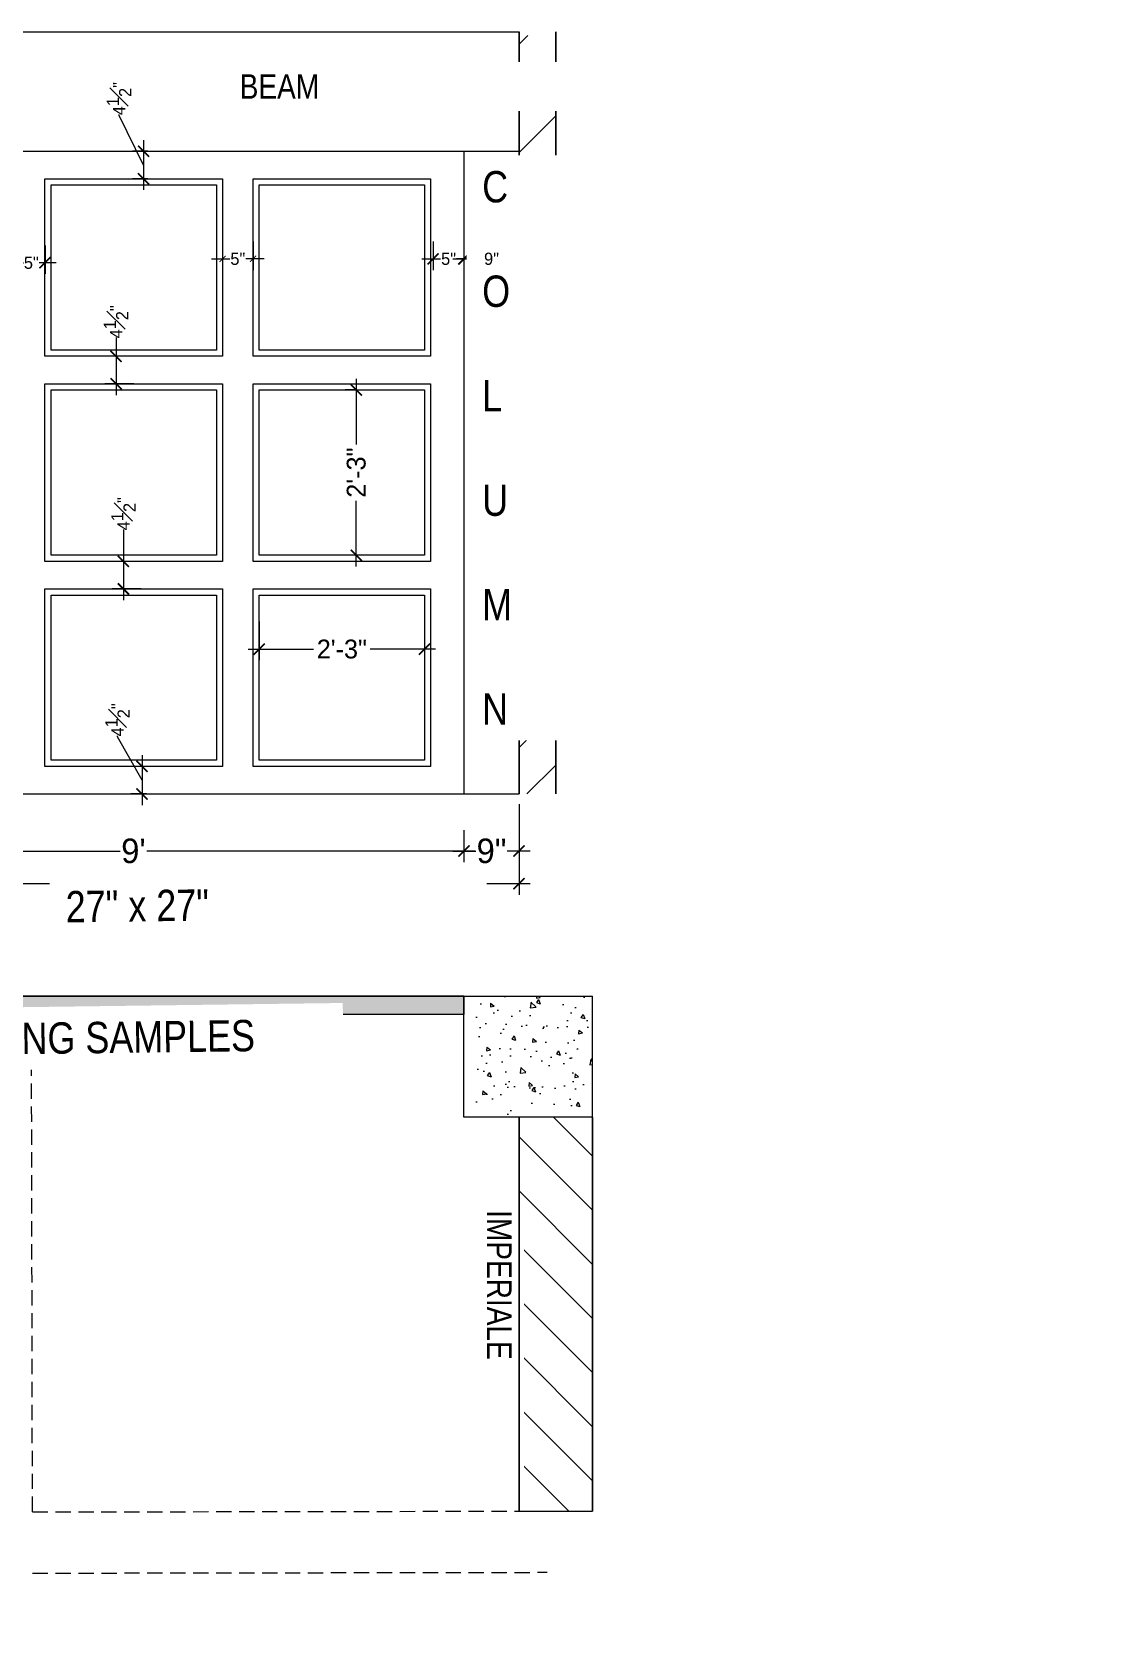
# Model space of a CAD drawing. Header units: inches. Extents: x -137722 to 81594, y -22256 to -1207.
# Drawn here: x -63322.4 to -63145.6, y -3517.6 to -3256.9 of the extents above; entities that cross this region are included whole.
import ezdxf

# ---------------------------------------------------------------- set-up
doc = ezdxf.new("R2010")
doc.units = ezdxf.units.IN
doc.header["$LTSCALE"] = 0.05
doc.header["$MEASUREMENT"] = 0
doc.header["$PDMODE"] = 3
doc.header["$PDSIZE"] = -4
doc.linetypes.add('A2-XREF-115_FURN$0$HIDDEN', pattern=[0.375, 0.25, -0.125])
doc.linetypes.add('DASHED2', pattern=[0.375, 0.25, -0.125])
doc.layers.get('Defpoints').update_dxf_attribs({"linetype": 'DASHED2'})
for name, color, linetype in [('00 floor', 7, 'Continuous'), ('beam', 7, 'Continuous'), ('Civil Dimension - Text', 7, 'Continuous'), ('HATCH', 251, 'Continuous'), ('slab', 7, 'Continuous'), ('text', 176, 'Continuous'), ('Vector Graphics', 7, 'Continuous')]:
    doc.layers.add(name, color=color, linetype=linetype)
doc.layers.add('FURNITURE', color=36, linetype='Continuous', lineweight=18)
doc.layers.add('WALL', color=7, linetype='Continuous', lineweight=35)
doc.styles.add('4MMOF3-8', font='ARIALN.TTF', dxfattribs={"height": 5.12})
doc.styles.add('9-128OF1-4', font='stylu.ttf')
doc.dimstyles.new('DIM 1-4', dxfattribs={"dimtxt": 3.0792, "dimasz": 1.82, "dimexe": 1.82, "dimexo": 0, "dimgap": 0.09, "dimtad": 0, "dimzin": 0, "dimdsep": 46, "dimlunit": 4, "dimtxsty": '9-128OF1-4', "dimblk": 'ARCHTICK', "dimcen": 1.8125, "dimdle": 1.82, "dimclrd": 8, "dimclre": 8, "dimadec": 0, "dimazin": 0, "dimtfac": 1, "dimtofl": 0, "dimtmove": 0, "dimatfit": 3, "dimldrblk": 'OPEN90', "dimfxl": 1, "dimtolj": 1, "dimtzin": 0, "dimlwd": -1, "dimarcsym": 0})

# ---------------------------------------------------------------- blocks, each defined once
blk = doc.blocks.new('_ArchTick')
at = {"color": 0, "const_width": 0.15}
blk.add_lwpolyline([(-0.5, -0.5), (0.5, 0.5)], dxfattribs=at)
blk = doc.blocks.new('*D247')
at = {"layer": 'Civil Dimension - Text', "color": 8, "lineweight": -2, "ltscale": 50, "transparency": 16777216}
for p, q in [((-63285.23, -3353.16), (-63285.23, -3359.52)), ((-63258.23, -3353.16), (-63258.23, -3359.52))]:
    blk.add_line(p, q, dxfattribs=at)
at = {"layer": 'Civil Dimension - Text', "color": 8, "ltscale": 50, "transparency": 16777216}
for p, q in [((-63287.05, -3357.7), (-63276.34, -3357.7)), ((-63256.41, -3357.7), (-63267.13, -3357.7))]:
    blk.add_line(p, q, dxfattribs=at)
at = {"layer": 'Defpoints', "color": 0, "ltscale": 50, "transparency": 16777216}
for p in [(-63285.23, -3353.16), (-63258.23, -3353.16), (-63258.23, -3357.7)]:
    blk.add_point(p, dxfattribs=at)
at = {"layer": 'Civil Dimension - Text', "color": 8, "ltscale": 50, "transparency": 16777216, "xscale": 1.82, "yscale": 1.82, "zscale": 1.82, "rotation": 180}
blk.add_blockref('_ArchTick', (-63285.23, -3357.7), dxfattribs=at)
at = {"layer": 'Civil Dimension - Text', "color": 8, "ltscale": 50, "transparency": 16777216, "xscale": 1.82, "yscale": 1.82, "zscale": 1.82}
blk.add_blockref('_ArchTick', (-63258.23, -3357.7), dxfattribs=at)
at = {"layer": 'Civil Dimension - Text', "color": 0, "ltscale": 50, "transparency": 16777216, "insert": (-63271.73, -3357.7), "char_height": 3.079, "attachment_point": 5, "style": '9-128OF1-4'}
blk.add_mtext('\\A1;2\'-3"', dxfattribs=at)
blk = doc.blocks.new('_Open90')
at = {"color": 0, "linetype": 'ByBlock', "lineweight": -2}
for p, q in [((0, 0), (-1, 0)), ((-0.5, 0.5), (0, 0)), ((0, 0), (-0.5, -0.5))]:
    blk.add_line(p, q, dxfattribs=at)
blk = doc.blocks.new('*D248')
at = {"layer": 'Civil Dimension - Text', "color": 8, "lineweight": -2, "ltscale": 50, "transparency": 16777216}
for p, q in [((-63325.23, -3291.73), (-63325.23, -3296.4)), ((-63320.23, -3291.73), (-63320.23, -3296.4))]:
    blk.add_line(p, q, dxfattribs=at)
at = {"layer": 'Civil Dimension - Text', "color": 8, "ltscale": 50, "transparency": 16777216}
for p, q in [((-63327.05, -3294.58), (-63323.75, -3294.58)), ((-63318.41, -3294.58), (-63321.16, -3294.58))]:
    blk.add_line(p, q, dxfattribs=at)
at = {"layer": 'Defpoints', "color": 0, "ltscale": 50, "transparency": 16777216}
for p in [(-63325.23, -3291.73), (-63320.23, -3291.73), (-63320.23, -3294.58)]:
    blk.add_point(p, dxfattribs=at)
at = {"layer": 'Civil Dimension - Text', "color": 8, "ltscale": 50, "transparency": 16777216, "xscale": 1.82, "yscale": 1.82, "zscale": 1.82, "rotation": 180}
blk.add_blockref('_ArchTick', (-63325.23, -3294.58), dxfattribs=at)
at = {"layer": 'Civil Dimension - Text', "color": 8, "ltscale": 50, "transparency": 16777216, "xscale": 1.82, "yscale": 1.82, "zscale": 1.82}
blk.add_blockref('_ArchTick', (-63320.23, -3294.58), dxfattribs=at)
at = {"layer": 'Civil Dimension - Text', "color": 0, "ltscale": 50, "transparency": 16777216, "insert": (-63322.46, -3294.58), "char_height": 2, "attachment_point": 5, "style": '9-128OF1-4'}
blk.add_mtext('\\A1;5"', dxfattribs=at)
blk = doc.blocks.new('*D249')
at = {"layer": 'Civil Dimension - Text', "color": 8, "lineweight": -2, "ltscale": 50, "transparency": 16777216}
for p, q in [((-63291.23, -3291.1), (-63291.23, -3295.76)), ((-63286.23, -3291.1), (-63286.23, -3295.76))]:
    blk.add_line(p, q, dxfattribs=at)
at = {"layer": 'Civil Dimension - Text', "color": 8, "ltscale": 50, "transparency": 16777216}
for p, q in [((-63293.05, -3293.94), (-63290.02, -3293.94)), ((-63284.41, -3293.94), (-63287.44, -3293.94))]:
    blk.add_line(p, q, dxfattribs=at)
at = {"layer": 'Defpoints', "color": 0, "ltscale": 50, "transparency": 16777216}
for p in [(-63291.23, -3291.1), (-63286.23, -3291.1), (-63291.23, -3293.94)]:
    blk.add_point(p, dxfattribs=at)
at = {"layer": 'Civil Dimension - Text', "color": 8, "ltscale": 50, "transparency": 16777216, "rotation": 180}
blk.add_blockref('_ArchTick', (-63291.23, -3293.94), dxfattribs=at)
at = {"layer": 'Civil Dimension - Text', "color": 8, "ltscale": 50, "transparency": 16777216}
blk.add_blockref('_ArchTick', (-63286.23, -3293.94), dxfattribs=at)
at = {"layer": 'Civil Dimension - Text', "color": 0, "ltscale": 50, "transparency": 16777216, "insert": (-63288.73, -3293.94), "char_height": 2, "attachment_point": 5, "style": '9-128OF1-4'}
blk.add_mtext('\\A1;5"', dxfattribs=at)
blk = doc.blocks.new('*D250')
at = {"layer": 'Civil Dimension - Text', "color": 8, "lineweight": -2, "ltscale": 50, "transparency": 16777216}
for p, q in [((-63251.78, -3290.67), (-63251.78, -3295.76)), ((-63242.78, -3291.1), (-63242.78, -3295.76))]:
    blk.add_line(p, q, dxfattribs=at)
at = {"layer": 'Civil Dimension - Text', "color": 8, "ltscale": 50, "transparency": 16777216}
for p, q in [((-63253.6, -3293.94), (-63248.6, -3293.94)), ((-63240.96, -3293.94), (-63245.96, -3293.94))]:
    blk.add_line(p, q, dxfattribs=at)
at = {"layer": 'Defpoints', "color": 0, "ltscale": 50, "transparency": 16777216}
for p in [(-63251.78, -3290.67), (-63242.78, -3291.1), (-63251.78, -3293.94)]:
    blk.add_point(p, dxfattribs=at)
at = {"layer": 'Civil Dimension - Text', "color": 8, "ltscale": 50, "transparency": 16777216, "xscale": 1.82, "yscale": 1.82, "zscale": 1.82, "rotation": 180}
blk.add_blockref('_ArchTick', (-63251.78, -3293.94), dxfattribs=at)
at = {"layer": 'Civil Dimension - Text', "color": 8, "ltscale": 50, "transparency": 16777216, "xscale": 1.82, "yscale": 1.82, "zscale": 1.82}
blk.add_blockref('_ArchTick', (-63242.78, -3293.94), dxfattribs=at)
at = {"layer": 'Civil Dimension - Text', "color": 0, "ltscale": 50, "transparency": 16777216, "insert": (-63247.28, -3293.94), "char_height": 2, "attachment_point": 5, "style": '9-128OF1-4'}
blk.add_mtext('\\A1;9"', dxfattribs=at)
blk = doc.blocks.new('*D251')
at = {"layer": 'Civil Dimension - Text', "color": 8, "ltscale": 50, "transparency": 16777216}
for p, q in [((-63308.62, -3306.81), (-63308.62, -3309.86)), ((-63308.62, -3308.04), (-63308.62, -3316.18))]:
    blk.add_line(p, q, dxfattribs=at)
at = {"layer": 'Civil Dimension - Text', "color": 8, "lineweight": -2, "ltscale": 50, "transparency": 16777216}
for p, q in [((-63305.73, -3309.86), (-63310.44, -3309.86)), ((-63305.73, -3314.36), (-63310.44, -3314.36))]:
    blk.add_line(p, q, dxfattribs=at)
at = {"layer": 'Defpoints', "color": 0, "ltscale": 50, "transparency": 16777216}
for p in [(-63305.73, -3309.86), (-63308.62, -3314.36), (-63305.73, -3314.36)]:
    blk.add_point(p, dxfattribs=at)
at = {"layer": 'Civil Dimension - Text', "color": 8, "ltscale": 50, "transparency": 16777216, "xscale": 1.82, "yscale": 1.82, "zscale": 1.82}
for p, rotation in [((-63308.62, -3309.86), 90), ((-63308.62, -3314.36), 270)]:
    blk.add_blockref('_ArchTick', p, dxfattribs=dict(at, rotation=rotation))
at = {"layer": 'Civil Dimension - Text', "color": 0, "ltscale": 50, "transparency": 16777216, "insert": (-63308.62, -3304.23), "char_height": 2, "attachment_point": 5, "rotation": 90, "style": '9-128OF1-4'}
blk.add_mtext('\\A1;4{\\H1x;\\S1#2;}"', dxfattribs=at)
blk = doc.blocks.new('*D252')
at = {"layer": 'Civil Dimension - Text', "color": 8, "ltscale": 50, "transparency": 16777216}
for p, q in [((-63307.42, -3338.15), (-63307.42, -3343.36)), ((-63307.42, -3341.54), (-63307.42, -3349.68))]:
    blk.add_line(p, q, dxfattribs=at)
at = {"layer": 'Civil Dimension - Text', "color": 8, "lineweight": -2, "ltscale": 50, "transparency": 16777216}
for p, q in [((-63304.53, -3343.36), (-63309.24, -3343.36)), ((-63304.53, -3347.86), (-63309.24, -3347.86))]:
    blk.add_line(p, q, dxfattribs=at)
at = {"layer": 'Defpoints', "color": 0, "ltscale": 50, "transparency": 16777216}
for p in [(-63304.53, -3343.36), (-63307.42, -3347.86), (-63304.53, -3347.86)]:
    blk.add_point(p, dxfattribs=at)
at = {"layer": 'Civil Dimension - Text', "color": 8, "ltscale": 50, "transparency": 16777216, "xscale": 1.82, "yscale": 1.82, "zscale": 1.82}
for p, rotation in [((-63307.42, -3343.36), 90), ((-63307.42, -3347.86), 270)]:
    blk.add_blockref('_ArchTick', p, dxfattribs=dict(at, rotation=rotation))
at = {"layer": 'Civil Dimension - Text', "color": 0, "ltscale": 50, "transparency": 16777216, "insert": (-63307.42, -3335.57), "char_height": 2, "attachment_point": 5, "rotation": 90, "style": '9-128OF1-4'}
blk.add_mtext('\\A1;4{\\H1x;\\S1#2;}"', dxfattribs=at)
blk = doc.blocks.new('*D253')
at = {"layer": 'Civil Dimension - Text', "color": 8, "ltscale": 50, "transparency": 16777216}
for p, q in [((-63308.13, -3270.52), (-63308.13, -3270.34)), ((-63304.13, -3278.61), (-63308.13, -3270.52)), ((-63304.13, -3274.54), (-63304.13, -3282.68))]:
    blk.add_line(p, q, dxfattribs=at)
at = {"layer": 'Civil Dimension - Text', "color": 8, "lineweight": -2, "ltscale": 50, "transparency": 16777216}
for p, q in [((-63303.42, -3276.36), (-63305.95, -3276.36)), ((-63303.42, -3280.86), (-63305.95, -3280.86))]:
    blk.add_line(p, q, dxfattribs=at)
at = {"layer": 'Defpoints', "color": 0, "ltscale": 50, "transparency": 16777216}
for p in [(-63303.42, -3276.36), (-63304.13, -3280.86), (-63303.42, -3280.86)]:
    blk.add_point(p, dxfattribs=at)
at = {"layer": 'Civil Dimension - Text', "color": 8, "ltscale": 50, "transparency": 16777216, "xscale": 1.82, "yscale": 1.82, "zscale": 1.82}
for p, rotation in [((-63304.13, -3276.36), 90), ((-63304.13, -3280.86), 270)]:
    blk.add_blockref('_ArchTick', p, dxfattribs=dict(at, rotation=rotation))
at = {"layer": 'Civil Dimension - Text', "color": 0, "ltscale": 50, "transparency": 16777216, "insert": (-63308.13, -3267.76), "char_height": 2, "attachment_point": 5, "rotation": 90, "style": '9-128OF1-4'}
blk.add_mtext('\\A1;4{\\H1x;\\S1#2;}"', dxfattribs=at)
blk = doc.blocks.new('*D254')
at = {"layer": 'Civil Dimension - Text', "color": 8, "ltscale": 50, "transparency": 16777216}
for p, q in [((-63308.38, -3372.02), (-63308.38, -3371.84)), ((-63304.38, -3379.11), (-63308.38, -3372.02)), ((-63304.38, -3375.04), (-63304.38, -3383.18))]:
    blk.add_line(p, q, dxfattribs=at)
at = {"layer": 'Civil Dimension - Text', "color": 8, "lineweight": -2, "ltscale": 50, "transparency": 16777216}
for p, q in [((-63303.67, -3376.86), (-63306.2, -3376.86)), ((-63303.67, -3381.36), (-63306.2, -3381.36))]:
    blk.add_line(p, q, dxfattribs=at)
at = {"layer": 'Defpoints', "color": 0, "ltscale": 50, "transparency": 16777216}
for p in [(-63303.67, -3376.86), (-63304.38, -3381.36), (-63303.67, -3381.36)]:
    blk.add_point(p, dxfattribs=at)
at = {"layer": 'Civil Dimension - Text', "color": 8, "ltscale": 50, "transparency": 16777216, "xscale": 1.82, "yscale": 1.82, "zscale": 1.82}
for p, rotation in [((-63304.38, -3376.86), 90), ((-63304.38, -3381.36), 270)]:
    blk.add_blockref('_ArchTick', p, dxfattribs=dict(at, rotation=rotation))
at = {"layer": 'Civil Dimension - Text', "color": 0, "ltscale": 50, "transparency": 16777216, "insert": (-63308.38, -3369.26), "char_height": 2, "attachment_point": 5, "rotation": 90, "style": '9-128OF1-4'}
blk.add_mtext('\\A1;4{\\H1x;\\S1#2;}"', dxfattribs=at)
blk = doc.blocks.new('*D258')
at = {"layer": 'Defpoints', "color": 0, "ltscale": 50, "transparency": 16777216}
for p in [(-63359.78, -3387.28), (-63251.78, -3387.28), (-63251.78, -3390.68)]:
    blk.add_point(p, dxfattribs=at)
at = {"layer": 'HATCH', "color": 8, "lineweight": -2, "ltscale": 50, "transparency": 16777216}
for p, q in [((-63359.78, -3387.28), (-63359.78, -3392.5)), ((-63251.78, -3387.28), (-63251.78, -3392.5))]:
    blk.add_line(p, q, dxfattribs=at)
at = {"layer": 'HATCH', "color": 8, "ltscale": 50, "transparency": 16777216}
for p, q in [((-63361.6, -3390.68), (-63307.95, -3390.68)), ((-63249.96, -3390.68), (-63303.61, -3390.68))]:
    blk.add_line(p, q, dxfattribs=at)
at = {"layer": 'HATCH', "color": 8, "ltscale": 50, "transparency": 16777216, "xscale": 1.82, "yscale": 1.82, "zscale": 1.82, "rotation": 180}
blk.add_blockref('_ArchTick', (-63359.78, -3390.68), dxfattribs=at)
at = {"layer": 'HATCH', "color": 8, "ltscale": 50, "transparency": 16777216, "xscale": 1.82, "yscale": 1.82, "zscale": 1.82}
blk.add_blockref('_ArchTick', (-63251.78, -3390.68), dxfattribs=at)
at = {"layer": 'HATCH', "color": 0, "ltscale": 50, "transparency": 16777216, "insert": (-63305.78, -3390.68), "char_height": 4, "attachment_point": 5, "style": '9-128OF1-4'}
blk.add_mtext("\\A1;9'", dxfattribs=at)
blk = doc.blocks.new('*D259')
at = {"layer": 'Civil Dimension - Text', "color": 8, "ltscale": 50, "transparency": 16777216}
for p, q in [((-63269.37, -3313.54), (-63269.37, -3324.26)), ((-63269.37, -3344.18), (-63269.37, -3333.47))]:
    blk.add_line(p, q, dxfattribs=at)
at = {"layer": 'Civil Dimension - Text', "color": 8, "lineweight": -2, "ltscale": 50, "transparency": 16777216}
for p, q in [((-63269.37, -3315.36), (-63271.19, -3315.36)), ((-63269.37, -3342.36), (-63271.19, -3342.36))]:
    blk.add_line(p, q, dxfattribs=at)
at = {"layer": 'Defpoints', "color": 0, "ltscale": 50, "transparency": 16777216}
for p in [(-63269.37, -3315.36), (-63269.37, -3342.36), (-63269.37, -3342.36)]:
    blk.add_point(p, dxfattribs=at)
at = {"layer": 'Civil Dimension - Text', "color": 8, "ltscale": 50, "transparency": 16777216, "xscale": 1.82, "yscale": 1.82, "zscale": 1.82}
for p, rotation in [((-63269.37, -3315.36), 90), ((-63269.37, -3342.36), 270)]:
    blk.add_blockref('_ArchTick', p, dxfattribs=dict(at, rotation=rotation))
at = {"layer": 'Civil Dimension - Text', "color": 0, "ltscale": 50, "transparency": 16777216, "insert": (-63269.37, -3328.86), "char_height": 3.079, "attachment_point": 5, "rotation": 90, "style": '9-128OF1-4'}
blk.add_mtext('\\A1;2\'-3"', dxfattribs=at)
blk = doc.blocks.new('*D260')
at = {"layer": 'Civil Dimension - Text', "color": 8, "lineweight": -2, "ltscale": 50, "transparency": 16777216}
for p, q in [((-63492.03, -3384.05), (-63492.03, -3397.84)), ((-63242.78, -3383.05), (-63242.78, -3397.84))]:
    blk.add_line(p, q, dxfattribs=at)
at = {"layer": 'Civil Dimension - Text', "color": 8, "ltscale": 50, "transparency": 16777216}
for p, q in [((-63493.85, -3396.02), (-63378.03, -3396.02)), ((-63240.96, -3396.02), (-63356.78, -3396.02))]:
    blk.add_line(p, q, dxfattribs=at)
at = {"layer": 'Defpoints', "color": 0, "ltscale": 50, "transparency": 16777216}
for p in [(-63492.03, -3384.05), (-63242.78, -3383.05), (-63242.78, -3396.02)]:
    blk.add_point(p, dxfattribs=at)
at = {"layer": 'Civil Dimension - Text', "color": 8, "ltscale": 50, "transparency": 16777216, "xscale": 1.82, "yscale": 1.82, "zscale": 1.82, "rotation": 180}
blk.add_blockref('_ArchTick', (-63492.03, -3396.02), dxfattribs=at)
at = {"layer": 'Civil Dimension - Text', "color": 8, "ltscale": 50, "transparency": 16777216, "xscale": 1.82, "yscale": 1.82, "zscale": 1.82}
blk.add_blockref('_ArchTick', (-63242.78, -3396.02), dxfattribs=at)
at = {"layer": 'Civil Dimension - Text', "color": 0, "ltscale": 50, "transparency": 16777216, "insert": (-63367.4, -3396.02), "char_height": 4, "attachment_point": 5, "style": '9-128OF1-4'}
blk.add_mtext('\\A1;20\'-9{\\H1x;\\S1#4;}"', dxfattribs=at)
blk = doc.blocks.new('*D333')
at = {"layer": 'Defpoints', "color": 0, "ltscale": 50, "transparency": 16777216}
for p in [(-63251.78, -3387.28), (-63242.78, -3387.28), (-63242.78, -3390.68)]:
    blk.add_point(p, dxfattribs=at)
at = {"layer": 'HATCH', "color": 8, "lineweight": -2, "ltscale": 50, "transparency": 16777216}
for p, q in [((-63251.78, -3387.28), (-63251.78, -3392.5)), ((-63242.78, -3387.28), (-63242.78, -3392.5))]:
    blk.add_line(p, q, dxfattribs=at)
at = {"layer": 'HATCH', "color": 8, "ltscale": 50, "transparency": 16777216}
for p, q in [((-63253.6, -3390.68), (-63249.84, -3390.68)), ((-63240.96, -3390.68), (-63244.72, -3390.68))]:
    blk.add_line(p, q, dxfattribs=at)
at = {"layer": 'HATCH', "color": 8, "ltscale": 50, "transparency": 16777216, "xscale": 1.82, "yscale": 1.82, "zscale": 1.82, "rotation": 180}
blk.add_blockref('_ArchTick', (-63251.78, -3390.68), dxfattribs=at)
at = {"layer": 'HATCH', "color": 8, "ltscale": 50, "transparency": 16777216, "xscale": 1.82, "yscale": 1.82, "zscale": 1.82}
blk.add_blockref('_ArchTick', (-63242.78, -3390.68), dxfattribs=at)
at = {"layer": 'HATCH', "color": 0, "ltscale": 50, "transparency": 16777216, "insert": (-63247.28, -3390.68), "char_height": 4, "attachment_point": 5, "style": '9-128OF1-4'}
blk.add_mtext('\\A1;9"', dxfattribs=at)
blk = doc.blocks.new('*D334')
at = {"layer": 'Civil Dimension - Text', "color": 8, "lineweight": -2, "ltscale": 50, "transparency": 16777216}
for p, q in [((-63256.83, -3291.1), (-63256.83, -3295.76)), ((-63251.78, -3291.1), (-63251.78, -3295.76))]:
    blk.add_line(p, q, dxfattribs=at)
at = {"layer": 'Civil Dimension - Text', "color": 8, "ltscale": 50, "transparency": 16777216}
for p, q in [((-63258.65, -3293.94), (-63255.6, -3293.94)), ((-63249.96, -3293.94), (-63253.01, -3293.94))]:
    blk.add_line(p, q, dxfattribs=at)
at = {"layer": 'Defpoints', "color": 0, "ltscale": 50, "transparency": 16777216}
for p in [(-63256.83, -3291.1), (-63251.78, -3291.1), (-63256.83, -3293.94)]:
    blk.add_point(p, dxfattribs=at)
at = {"layer": 'Civil Dimension - Text', "color": 8, "ltscale": 50, "transparency": 16777216, "xscale": 1.82, "yscale": 1.82, "zscale": 1.82, "rotation": 180}
blk.add_blockref('_ArchTick', (-63256.83, -3293.94), dxfattribs=at)
at = {"layer": 'Civil Dimension - Text', "color": 8, "ltscale": 50, "transparency": 16777216, "xscale": 1.82, "yscale": 1.82, "zscale": 1.82}
blk.add_blockref('_ArchTick', (-63251.78, -3293.94), dxfattribs=at)
at = {"layer": 'Civil Dimension - Text', "color": 0, "ltscale": 50, "transparency": 16777216, "insert": (-63254.3, -3293.94), "char_height": 2, "attachment_point": 5, "style": '9-128OF1-4'}
blk.add_mtext('\\A1;5"', dxfattribs=at)

msp = doc.modelspace()

# ---------------------------------------------------------------- hatches: boundary and pattern name
at = {"layer": '00 floor'}
h = msp.add_hatch(color=45, dxfattribs=at)
h.dxf.hatch_style = 1
h.paths.add_polyline_path([(-63251.7797, -3417.417), (-63251.7797, -3414.417), (-63359.7797, -3414.417), (-63359.7797, -3417.417)])
h = msp.add_hatch(dxfattribs=at)
h.set_pattern_fill('ANSI31', color=256, scale=50, angle=90)
h.paths.add_polyline_path([(-63230.7797, -3434.167), (-63242.7797, -3434.167), (-63242.7797, -3498.5314), (-63230.7797, -3498.5314)])
at = {"layer": 'Civil Dimension - Text', "ltscale": 50, "true_color": 0x939598}
h = msp.add_hatch(dxfattribs=at)
h.set_pattern_fill('AR-CONC', color=252, angle=-90)
h.set_pattern_definition([(320, (-59726.161, -68987.45), (-0.62752135, -7.1726018), [0.75, -8.25]), (265, (-59726.161, -68987.45), (7.5219213, 1.3875133), [0.6, -6.6]), (10.451444, (-59726.213, -68988.048), (6.8943999, -5.7850885), [0.6374019, -7.0114211]), (316.1842, (-59724.161, -68987.45), (-1.6551928, -10.6724133), [1.125, -12.375]), (6.635635, (-59724.299, -68988.34), (9.741186, -9.3466195), [0.9561034, -10.5171376]), (261.184164, (-59724.161, -68987.45), (9.741186, -9.3466195), [0.9, -9.9]), (291, (-59724.661, -68988.45), (-4.0261889, -5.9690705), [0.75, -8.25]), (236, (-59724.661, -68988.45), (7.25150045, -2.4331533), [0.6, -6.6]), (341.451445, (-59724.9965, -68988.9475), (3.2253115, -8.4022238), [0.6374019, -7.0114211]), (307.5, (-59726.161, -68987.45), (3.32893854, -0.12159855), [0, -6.52, 0, -6.7, 0, -6.625]), (277.5, (-59726.161, -68987.45), (3.94411712, -2.63069537), [0, -3.82, 0, -6.37, 0, -2.525]), (237.5, (-59726.161, -68985.22), (-0.22554872, -5.33822436), [0, -2.5, 0, -7.8, 0, -10.35]), (227.5, (-59726.161, -68984.22), (1.00104982, -5.8318617), [0, -3.25, 0, -5.18, 0, -7.35])])
h.paths.add_polyline_path([(-63230.7797, -3434.167), (-63230.7797, -3414.417), (-63250.0297, -3414.417), (-63250.0297, -3434.167)])
at = {"layer": 'FURNITURE', "ltscale": 50}
h = msp.add_hatch(dxfattribs=at)
h.set_pattern_fill('ANSI31', color=256, scale=50)
h.set_pattern_definition([(45, (1110.1355, 0), (-4.4194174, 4.4194174), [])])
h.paths.add_polyline_path([(-63236.7797, -3257.4332), (-63242.7797, -3257.4332), (-63242.7797, -3381.3618), (-63236.7797, -3381.3618)])

# ---------------------------------------------------------------- linework, layer by layer
at = {"ltscale": 50}
for p, q in [((-63251.7797, -3276.3618), (-63251.7797, -3381.3618)), ((-63492.0297, -3381.3618), (-63242.7797, -3381.3618))]:
    msp.add_line(p, q, dxfattribs=at)
for points in [[(-63291.2315, -3309.8618), (-63320.2315, -3309.8618), (-63320.2315, -3280.8618), (-63291.2315, -3280.8618)], [(-63292.2315, -3308.8618), (-63319.2315, -3308.8618), (-63319.2315, -3281.8618), (-63292.2315, -3281.8618)], [(-63257.2315, -3309.8618), (-63286.2315, -3309.8618), (-63286.2315, -3280.8618), (-63257.2315, -3280.8618)], [(-63258.2315, -3308.8618), (-63285.2315, -3308.8618), (-63285.2315, -3281.8618), (-63258.2315, -3281.8618)], [(-63291.2315, -3343.3618), (-63320.2315, -3343.3618), (-63320.2315, -3314.3618), (-63291.2315, -3314.3618)], [(-63257.2315, -3343.3618), (-63286.2315, -3343.3618), (-63286.2315, -3314.3618), (-63257.2315, -3314.3618)], [(-63292.2315, -3342.3618), (-63319.2315, -3342.3618), (-63319.2315, -3315.3618), (-63292.2315, -3315.3618)], [(-63258.2315, -3342.3618), (-63285.2315, -3342.3618), (-63285.2315, -3315.3618), (-63258.2315, -3315.3618)], [(-63291.2315, -3376.8618), (-63320.2315, -3376.8618), (-63320.2315, -3347.8618), (-63291.2315, -3347.8618)], [(-63257.2315, -3376.8618), (-63286.2315, -3376.8618), (-63286.2315, -3347.8618), (-63257.2315, -3347.8618)], [(-63292.2315, -3375.8618), (-63319.2315, -3375.8618), (-63319.2315, -3348.8618), (-63292.2315, -3348.8618)], [(-63258.2315, -3375.8618), (-63285.2315, -3375.8618), (-63285.2315, -3348.8618), (-63258.2315, -3348.8618)]]:
    msp.add_lwpolyline(points, close=True, dxfattribs=at)
at = {"layer": '00 floor'}
msp.add_lwpolyline([(-63251.7797, -3417.417), (-63359.7797, -3417.417), (-63359.7797, -3414.417), (-63251.7797, -3414.417)], close=True, dxfattribs=at)
at = {"layer": 'beam', "color": 253, "ltscale": 15}
msp.add_line((-63251.7797, -3414.417), (-63322.3318, -3414.417), dxfattribs=at)
at = {"layer": 'beam', "color": 9, "linetype": 'A2-XREF-115_FURN$0$HIDDEN', "ltscale": 200, "true_color": 0xc7c8ca}
msp.add_line((-63322.2768, -3498.6594), (-63322.4307, -3424.1557), dxfattribs=at)
at = {"layer": 'Civil Dimension - Text', "ltscale": 50}
msp.add_line((-63498.0297, -3276.3618), (-63242.7797, -3276.3618), dxfattribs=at)
at = {"layer": 'slab', "lineweight": 30, "ltscale": 50}
msp.add_line((-63507.2673, -3256.8618), (-63242.7797, -3256.8618), dxfattribs=at)
at = {"layer": 'Vector Graphics', "linetype": 'Continuous', "ltscale": 3}
msp.add_line((-63251.7797, -3414.417), (-63357.7797, -3414.417), dxfattribs=at)
at = {"layer": 'Vector Graphics', "color": 1, "linetype": 'Continuous', "ltscale": 3}
for p, q in [((-63251.7797, -3434.167), (-63251.7797, -3414.417)), ((-63251.7797, -3414.417), (-63230.7797, -3414.417)), ((-63230.7797, -3434.167), (-63230.7797, -3414.417)), ((-63230.7797, -3434.167), (-63251.7797, -3434.167))]:
    msp.add_line(p, q, dxfattribs=at)
at = {"layer": 'WALL'}
for p, q in [((-63242.7797, -3256.8618), (-63242.7797, -3381.3618)), ((-63236.7797, -3256.8618), (-63236.7797, -3381.3618)), ((-63230.7797, -3498.5314), (-63230.7797, -3434.167))]:
    msp.add_line(p, q, dxfattribs=at)

# ---------------------------------------------------------------- texts
at = {"layer": 'text', "ltscale": 50, "insert": (-63381.6852, -3265.7791), "char_height": 4, "width": 66.281096, "attachment_point": 4, "style": '4MMOF3-8', "bg_fill": 2}
msp.add_mtext('BEAM', dxfattribs=at)

# ---------------------------------------------------------------- dimensions: what is measured, and where the dimension line sits
at = {"layer": 'Civil Dimension - Text', "ltscale": 50}
for base, p1, p2, picture, middle in [((-63304.125, -3280.8618), (-63303.4182, -3276.3618), (-63303.4182, -3280.8618), '*D253', (-63308.1335, -3270.2498)), ((-63308.6188, -3314.3618), (-63305.7315, -3309.8618), (-63305.7315, -3314.3618), '*D251', (-63305.2334, -3304.2283)), ((-63307.417, -3347.8618), (-63304.5297, -3343.3618), (-63304.5297, -3347.8618), '*D252', (-63309.372, -3335.5712)), ((-63304.375, -3381.3618), (-63303.6682, -3376.8618), (-63303.6682, -3381.3618), '*D254', (-63308.3835, -3371.7489))]:
    dim = msp.add_linear_dim(base=base, p1=p1, p2=p2, angle=90, dimstyle='DIM 1-4', override={"dimtxt": 2, "dimdec": 3, "dimtdec": 3, "dimtmove": 1, "dimfxl": 0, "dimfrac": 1, "dimarcsym": 1}, dxfattribs=at)
    dim.commit()
    dim.dimension.update_dxf_attribs({"geometry": picture, "text_midpoint": middle, "dimtype": 160})
for base, p1, p2, override, picture, middle in [((-63251.7797, -3293.9366), (-63242.7797, -3291.0967), (-63251.7797, -3290.6667), {"dimtxt": 2, "dimdec": 3, "dimtdec": 3, "dimtmove": 1, "dimfxl": 0, "dimfrac": 1, "dimarcsym": 1}, '*D250', (-63247.2797, -3293.9366)), ((-63291.2315, -3293.9366), (-63286.2315, -3291.0967), (-63291.2315, -3291.0967), {"dimtxt": 2, "dimasz": 1, "dimdec": 3, "dimtdec": 3, "dimtmove": 1, "dimfxl": 0, "dimfrac": 1, "dimarcsym": 1}, '*D249', (-63288.7315, -3293.9366)), ((-63256.8278, -3293.9366), (-63251.7797, -3291.0967), (-63256.8278, -3291.0967), {"dimtxt": 2, "dimdec": 3, "dimtdec": 3, "dimtmove": 1, "dimfxl": 0, "dimfrac": 1, "dimarcsym": 1}, '*D334', (-63254.3038, -3293.9366)), ((-63242.7797, -3396.02), (-63492.0297, -3384.0459), (-63242.7797, -3383.0497), {"dimtxt": 4, "dimdec": 3, "dimtdec": 3, "dimtmove": 1, "dimfxl": 0, "dimfrac": 1, "dimarcsym": 1}, '*D260', (-63367.4047, -3396.02))]:
    dim = msp.add_linear_dim(base=base, p1=p1, p2=p2, dimstyle='DIM 1-4', override=override, dxfattribs=at)
    dim.commit()
    dim.dimension.update_dxf_attribs({"geometry": picture, "text_midpoint": middle})
dim = msp.add_linear_dim(base=(-63320.2315, -3294.5796), p1=(-63325.2315, -3291.7333), p2=(-63320.2315, -3291.7333), dimstyle='DIM 1-4', override={"dimtxt": 2, "dimdec": 3, "dimtdec": 3, "dimtmove": 1, "dimfxl": 0, "dimfrac": 1, "dimarcsym": 1}, dxfattribs=at)
dim.commit()
dim.dimension.update_dxf_attribs({"geometry": '*D248', "text_midpoint": (-63322.455, -3294.5796), "dimtype": 160})
for base, p1, p2, angle, picture, middle in [((-63269.3738, -3342.3618), (-63269.3738, -3315.3618), (-63269.3738, -3342.3618), 90, '*D259', (-63269.3738, -3328.8618)), ((-63258.2315, -3357.7005), (-63285.2315, -3353.1641), (-63258.2315, -3353.1641), 180, '*D247', (-63271.7315, -3357.7005))]:
    dim = msp.add_linear_dim(base=base, p1=p1, p2=p2, angle=angle, dimstyle='DIM 1-4', override={"dimfxl": 0, "dimarcsym": 1}, dxfattribs=at)
    dim.commit()
    dim.dimension.update_dxf_attribs({"geometry": picture, "text_midpoint": middle})
at = {"layer": 'HATCH', "ltscale": 50}
for base, p1, p2, picture, middle in [((-63251.7797, -3390.6834), (-63359.7797, -3387.2765), (-63251.7797, -3387.2765), '*D258', (-63305.7797, -3390.6834)), ((-63242.7797, -3390.6834), (-63251.7797, -3387.2765), (-63242.7797, -3387.2765), '*D333', (-63247.2797, -3390.6834))]:
    dim = msp.add_linear_dim(base=base, p1=p1, p2=p2, dimstyle='DIM 1-4', override={"dimtxt": 4, "dimdec": 3, "dimtdec": 3, "dimtmove": 1, "dimfxl": 0, "dimfrac": 1, "dimarcsym": 1}, dxfattribs=at)
    dim.commit()
    dim.dimension.update_dxf_attribs({"geometry": picture, "text_midpoint": middle})

# ---------------------------------------------------------------- next in the draw order: texts
at = {"layer": 'text', "ltscale": 50, "attachment_point": 4, "style": '4MMOF3-8', "bg_fill": 2}
for s, insert, char_height, width in [('BEAM', (-63288.4216, -3265.7791), 4, 66.281096), ('C\\P\\PO\\P\\PL\\P\\PU\\P\\PM\\P\\PN', (-63248.8029, -3324.8271), 5.12, 100.677375)]:
    msp.add_mtext(s, dxfattribs=dict(at, insert=insert, char_height=char_height, width=width))
at = {"layer": 'text', "ltscale": 50, "width": 66.281096, "attachment_point": 4, "style": '4MMOF3-8', "bg_fill": 2}
for s, insert, char_height, rotation in [('27" x 27"', (-63316.8469, -3399.7897), 5.12, 0.748841), ('FLUTING SAMPLES ', (-63340.3518, -3421.5669), 5.12, 0.748841), ('IMPERIALE', (-63245.9973, -3449.3535), 4, 270)]:
    msp.add_mtext(s, dxfattribs=dict(at, insert=insert, char_height=char_height, rotation=rotation))

# ---------------------------------------------------------------- next in the draw order: linework, layer by layer
at = {"ltscale": 50}
msp.add_line((-63242.7797, -3498.5314), (-63230.7797, -3498.5314), dxfattribs=at)
at = {"layer": 'beam', "color": 9, "linetype": 'A2-XREF-115_FURN$0$HIDDEN', "ltscale": 200, "true_color": 0xc7c8ca}
for p, q in [((-63322.2768, -3498.6594), (-63238.1847, -3498.5241)), ((-63322.2657, -3508.6594), (-63238.1686, -3508.5241))]:
    msp.add_line(p, q, dxfattribs=at)
at = {"layer": 'WALL'}
msp.add_line((-63242.7797, -3498.5314), (-63242.7797, -3434.167), dxfattribs=at)

doc.saveas('drawing.dxf')
